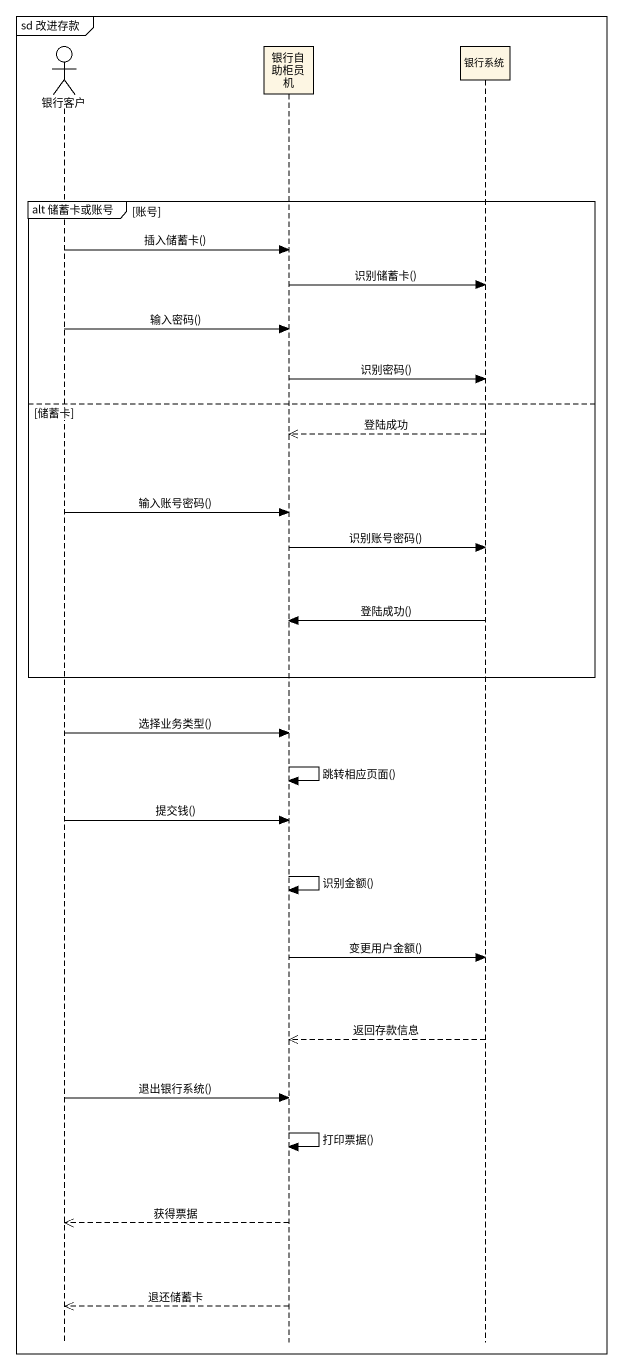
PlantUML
@startuml
mainframe sd 改进存款
hide footbox
actor 银行客户
participant 银行自助柜员机
participant 银行系统

group alt 储蓄卡或账号 [账号]
  银行客户 -> 银行自助柜员机 : 插入储蓄卡()
  银行自助柜员机 -> 银行系统 : 识别储蓄卡()
  银行客户 -> 银行自助柜员机 : 输入密码()
  银行自助柜员机 -> 银行系统 : 识别密码()
else 储蓄卡
  银行系统 -->> 银行自助柜员机 : 登陆成功
  银行客户 -> 银行自助柜员机 : 输入账号密码()
  银行自助柜员机 -> 银行系统 : 识别账号密码()
  银行系统 -> 银行自助柜员机 : 登陆成功()
end
银行客户 -> 银行自助柜员机 : 选择业务类型()
银行自助柜员机 -> 银行自助柜员机 : 跳转相应页面()
银行客户 -> 银行自助柜员机 : 提交钱()
银行自助柜员机 -> 银行自助柜员机 : 识别金额()
银行自助柜员机 -> 银行系统 : 变更用户金额()
银行系统 -->> 银行自助柜员机 : 返回存款信息
银行客户 -> 银行自助柜员机 : 退出银行系统()
银行自助柜员机 -> 银行自助柜员机 : 打印票据()
银行自助柜员机 -->> 银行客户 : 获得票据
银行自助柜员机 -->> 银行客户 : 退还储蓄卡
@enduml
